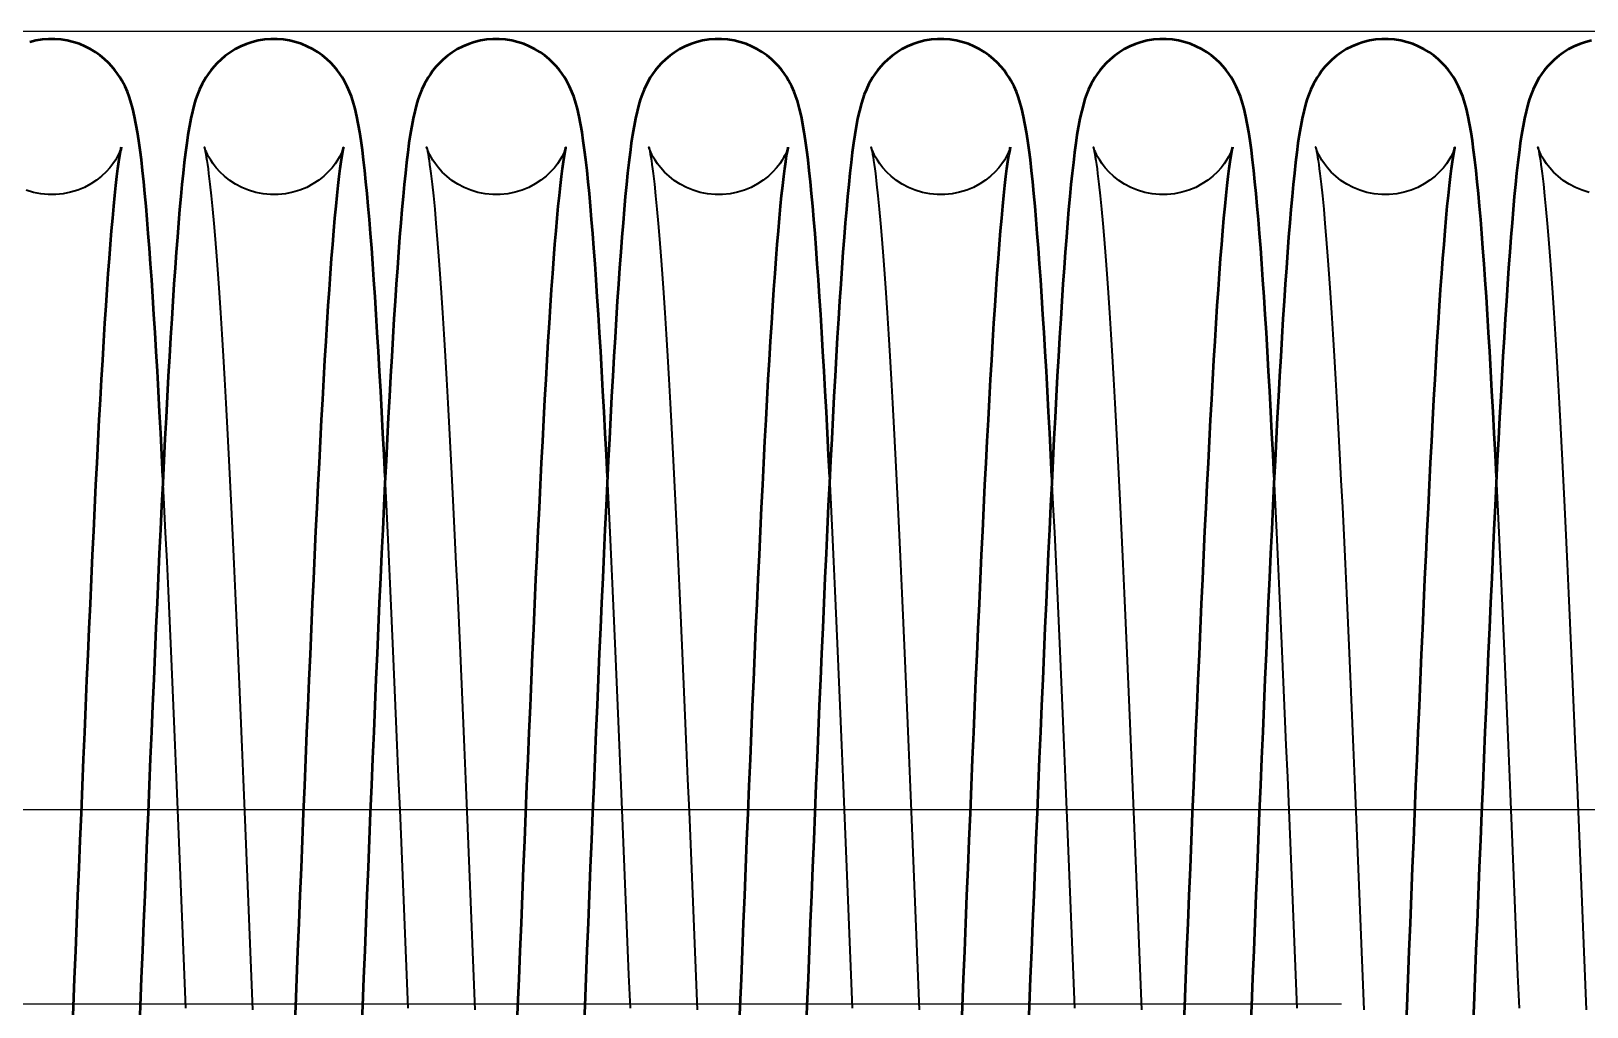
# Model space of a CAD drawing. Header units: millimetres. Extents: x 1448 to 104164, y -19509 to -89.
# Drawn here: x 3668.4 to 3748.4, y -1763.6 to -1713.4 of the extents above; entities that cross this region are included whole.
import ezdxf

# ---------------------------------------------------------------- set-up
doc = ezdxf.new("R2010")
doc.units = ezdxf.units.MM
doc.header["$LTSCALE"] = 60
doc.header["$MEASUREMENT"] = 0
doc.linetypes.add('CENTER', pattern=[2, 1.25, -0.25, 0.25, -0.25])
doc.layers.get('0').update_dxf_attribs({"linetype": 'CONTINUOUS'})
doc.layers.add('cen', color=14, linetype='CONTINUOUS')
doc.layers.add('가려진 것(ISO)', color=7, linetype='CONTINUOUS', lineweight=35)
doc.layers.add('가시적인 것(ISO)', color=7, linetype='CONTINUOUS', lineweight=50)

# ---------------------------------------------------------------- blocks, each defined once
blk = doc.blocks.new('토션스프링1234567')
at = {"layer": '가려진 것(ISO)', "flags": 128}
for points in [[(21463555.439, -50952963.042), (21463555.803, -50952962.933), (21463556.15, -50952962.79), (21463556.476, -50952962.618), (21463556.773, -50952962.424), (21463557.038, -50952962.215), (21463557.27, -50952961.997), (21463557.466, -50952961.781), (21463557.626, -50952961.577), (21463557.752, -50952961.391), (21463557.849, -50952961.228), (21463557.921, -50952961.09), (21463557.975, -50952960.978), (21463558.013, -50952960.888), (21463558.039, -50952960.819), (21463558.058, -50952960.769), (21463558.075, -50952960.715), (21463558.075, -50952960.714), (21463558.066, -50952960.754), (21463558.05, -50952960.829), (21463558.028, -50952960.936), (21463558.003, -50952961.07), (21463557.977, -50952961.228), (21463557.949, -50952961.408), (21463557.92, -50952961.61), (21463557.89, -50952961.832), (21463557.858, -50952962.074), (21463557.794, -50952962.615), (21463557.729, -50952963.225), (21463557.663, -50952963.901), (21463557.596, -50952964.643), (21463557.528, -50952965.447), (21463557.46, -50952966.312), (21463557.392, -50952967.234), (21463557.323, -50952968.211), (21463557.255, -50952969.239), (21463557.186, -50952970.323), (21463557.118, -50952971.459), (21463557.049, -50952972.645), (21463556.98, -50952973.878), (21463556.911, -50952975.155), (21463556.842, -50952976.474), (21463556.773, -50952977.832), (21463556.704, -50952979.225), (21463556.635, -50952980.658), (21463556.566, -50952982.129), (21463556.497, -50952983.633), (21463556.427, -50952985.169), (21463556.358, -50952986.732), (21463556.289, -50952988.319), (21463556.22, -50952989.926), (21463556.151, -50952991.551), (21463556.082, -50952993.196), (21463556.013, -50952994.86), (21463555.944, -50952996.54), (21463555.874, -50952998.233), (21463555.805, -50952999.935), (21463555.736, -50953001.642), (21463555.667, -50953003.351), (21463555.598, -50953005.058)], [(21463562.335, -50952960.709), (21463562.342, -50952960.734), (21463562.371, -50952960.816), (21463562.397, -50952960.885), (21463562.434, -50952960.974), (21463562.487, -50952961.086), (21463562.559, -50952961.222), (21463562.655, -50952961.383), (21463562.779, -50952961.568), (21463562.937, -50952961.771), (21463563.131, -50952961.987), (21463563.361, -50952962.205), (21463563.625, -50952962.415), (21463563.92, -50952962.609), (21463564.244, -50952962.782), (21463564.589, -50952962.926), (21463564.953, -50952963.038), (21463565.331, -50952963.114), (21463565.716, -50952963.154), (21463566.103, -50952963.155), (21463566.489, -50952963.117), (21463566.867, -50952963.042), (21463567.232, -50952962.933), (21463567.579, -50952962.79), (21463567.904, -50952962.618), (21463568.202, -50952962.424), (21463568.467, -50952962.215), (21463568.699, -50952961.997), (21463568.895, -50952961.781), (21463569.054, -50952961.577), (21463569.18, -50952961.391), (21463569.277, -50952961.228), (21463569.35, -50952961.09), (21463569.403, -50952960.978), (21463569.441, -50952960.888), (21463569.468, -50952960.819), (21463569.486, -50952960.769), (21463569.503, -50952960.715), (21463569.504, -50952960.714), (21463569.494, -50952960.754), (21463569.478, -50952960.829), (21463569.457, -50952960.936), (21463569.432, -50952961.07), (21463569.406, -50952961.228), (21463569.378, -50952961.408), (21463569.348, -50952961.61), (21463569.318, -50952961.832), (21463569.287, -50952962.074), (21463569.223, -50952962.615), (21463569.157, -50952963.225), (21463569.091, -50952963.901), (21463569.024, -50952964.643), (21463568.957, -50952965.447), (21463568.889, -50952966.312), (21463568.82, -50952967.234), (21463568.752, -50952968.211), (21463568.683, -50952969.239), (21463568.615, -50952970.323), (21463568.546, -50952971.459), (21463568.477, -50952972.645), (21463568.408, -50952973.878), (21463568.339, -50952975.155), (21463568.27, -50952976.474), (21463568.201, -50952977.832), (21463568.132, -50952979.225), (21463568.063, -50952980.658), (21463567.994, -50952982.129), (21463567.925, -50952983.633), (21463567.856, -50952985.169), (21463567.787, -50952986.732), (21463567.718, -50952988.319), (21463567.648, -50952989.926), (21463567.58, -50952991.551), (21463567.511, -50952993.196), (21463567.441, -50952994.86), (21463567.372, -50952996.54), (21463567.303, -50952998.233), (21463567.234, -50952999.935), (21463567.165, -50953001.642), (21463567.095, -50953003.351), (21463567.026, -50953005.058)], [(21463573.763, -50952960.709), (21463573.77, -50952960.734), (21463573.799, -50952960.816), (21463573.825, -50952960.885), (21463573.863, -50952960.974), (21463573.915, -50952961.086), (21463573.988, -50952961.222), (21463574.083, -50952961.383), (21463574.208, -50952961.568), (21463574.365, -50952961.771), (21463574.559, -50952961.987), (21463574.79, -50952962.205), (21463575.053, -50952962.415), (21463575.349, -50952962.609), (21463575.673, -50952962.782), (21463576.018, -50952962.926), (21463576.382, -50952963.038), (21463576.76, -50952963.114), (21463577.145, -50952963.154), (21463577.532, -50952963.155), (21463577.918, -50952963.117), (21463578.296, -50952963.042), (21463578.66, -50952962.933), (21463579.007, -50952962.79), (21463579.333, -50952962.618), (21463579.63, -50952962.424), (21463579.895, -50952962.215), (21463580.127, -50952961.997), (21463580.323, -50952961.781), (21463580.483, -50952961.577), (21463580.609, -50952961.391), (21463580.706, -50952961.228), (21463580.778, -50952961.09), (21463580.832, -50952960.978), (21463580.87, -50952960.888), (21463580.897, -50952960.819), (21463580.915, -50952960.769), (21463580.932, -50952960.715), (21463580.932, -50952960.714), (21463580.923, -50952960.754), (21463580.907, -50952960.829), (21463580.885, -50952960.936), (21463580.861, -50952961.07), (21463580.834, -50952961.228), (21463580.806, -50952961.408), (21463580.777, -50952961.61), (21463580.747, -50952961.832), (21463580.716, -50952962.074), (21463580.651, -50952962.615), (21463580.586, -50952963.225), (21463580.52, -50952963.901), (21463580.453, -50952964.643), (21463580.385, -50952965.447), (21463580.317, -50952966.312), (21463580.249, -50952967.234), (21463580.18, -50952968.211), (21463580.112, -50952969.239), (21463580.043, -50952970.323), (21463579.975, -50952971.459), (21463579.906, -50952972.645), (21463579.837, -50952973.878), (21463579.768, -50952975.155), (21463579.699, -50952976.474), (21463579.63, -50952977.832), (21463579.561, -50952979.225), (21463579.492, -50952980.658), (21463579.423, -50952982.129), (21463579.354, -50952983.633), (21463579.284, -50952985.169), (21463579.215, -50952986.732), (21463579.146, -50952988.319), (21463579.077, -50952989.926), (21463579.008, -50952991.551), (21463578.939, -50952993.196), (21463578.87, -50952994.86), (21463578.801, -50952996.54), (21463578.732, -50952998.233), (21463578.662, -50952999.935), (21463578.593, -50953001.642), (21463578.524, -50953003.351), (21463578.455, -50953005.058)], [(21463585.192, -50952960.709), (21463585.199, -50952960.734), (21463585.228, -50952960.816), (21463585.254, -50952960.885), (21463585.291, -50952960.974), (21463585.344, -50952961.086), (21463585.416, -50952961.222), (21463585.512, -50952961.383), (21463585.636, -50952961.568), (21463585.794, -50952961.771), (21463585.988, -50952961.987), (21463586.218, -50952962.205), (21463586.482, -50952962.415), (21463586.778, -50952962.609), (21463587.101, -50952962.782), (21463587.447, -50952962.926), (21463587.811, -50952963.038), (21463588.188, -50952963.114), (21463588.573, -50952963.154), (21463588.96, -50952963.155), (21463589.346, -50952963.117), (21463589.725, -50952963.042), (21463590.089, -50952962.933), (21463590.436, -50952962.79), (21463590.761, -50952962.618), (21463591.059, -50952962.424), (21463591.324, -50952962.215), (21463591.556, -50952961.997), (21463591.752, -50952961.781), (21463591.911, -50952961.577), (21463592.037, -50952961.391), (21463592.134, -50952961.228), (21463592.207, -50952961.09), (21463592.26, -50952960.978), (21463592.298, -50952960.888), (21463592.325, -50952960.819), (21463592.343, -50952960.769), (21463592.36, -50952960.715), (21463592.361, -50952960.714), (21463592.352, -50952960.754), (21463592.335, -50952960.829), (21463592.314, -50952960.936), (21463592.289, -50952961.07), (21463592.263, -50952961.228), (21463592.235, -50952961.408), (21463592.206, -50952961.61), (21463592.175, -50952961.832), (21463592.144, -50952962.074), (21463592.08, -50952962.615), (21463592.014, -50952963.225), (21463591.948, -50952963.901), (21463591.881, -50952964.643), (21463591.814, -50952965.447), (21463591.746, -50952966.312), (21463591.677, -50952967.234), (21463591.609, -50952968.211), (21463591.541, -50952969.239), (21463591.472, -50952970.323), (21463591.403, -50952971.459), (21463591.334, -50952972.645), (21463591.265, -50952973.878), (21463591.196, -50952975.155), (21463591.127, -50952976.474), (21463591.058, -50952977.832), (21463590.989, -50952979.225), (21463590.921, -50952980.658), (21463590.851, -50952982.129), (21463590.782, -50952983.633), (21463590.713, -50952985.169), (21463590.644, -50952986.732), (21463590.575, -50952988.319), (21463590.506, -50952989.926), (21463590.437, -50952991.551), (21463590.368, -50952993.196), (21463590.299, -50952994.86), (21463590.229, -50952996.54), (21463590.16, -50952998.233), (21463590.091, -50952999.935), (21463590.022, -50953001.642), (21463589.953, -50953003.351), (21463589.884, -50953005.058)], [(21463596.62, -50952960.709), (21463596.628, -50952960.734), (21463596.656, -50952960.816), (21463596.682, -50952960.885), (21463596.72, -50952960.974), (21463596.773, -50952961.086), (21463596.845, -50952961.222), (21463596.94, -50952961.383), (21463597.065, -50952961.568), (21463597.222, -50952961.771), (21463597.417, -50952961.987), (21463597.647, -50952962.205), (21463597.911, -50952962.415), (21463598.206, -50952962.609), (21463598.53, -50952962.782), (21463598.875, -50952962.926), (21463599.239, -50952963.038), (21463599.617, -50952963.114), (21463600.002, -50952963.154), (21463600.389, -50952963.155), (21463600.775, -50952963.117), (21463601.153, -50952963.042), (21463601.517, -50952962.933), (21463601.864, -50952962.79), (21463602.19, -50952962.618), (21463602.487, -50952962.424), (21463602.753, -50952962.215), (21463602.984, -50952961.997), (21463603.181, -50952961.781), (21463603.34, -50952961.577), (21463603.466, -50952961.391), (21463603.563, -50952961.228), (21463603.635, -50952961.09), (21463603.689, -50952960.978), (21463603.727, -50952960.888), (21463603.754, -50952960.819), (21463603.772, -50952960.769), (21463603.789, -50952960.715), (21463603.789, -50952960.714), (21463603.78, -50952960.754), (21463603.764, -50952960.829), (21463603.742, -50952960.936), (21463603.718, -50952961.07), (21463603.691, -50952961.228), (21463603.663, -50952961.408), (21463603.634, -50952961.61), (21463603.604, -50952961.832), (21463603.573, -50952962.074), (21463603.509, -50952962.615), (21463603.443, -50952963.225), (21463603.377, -50952963.901), (21463603.31, -50952964.643), (21463603.242, -50952965.447), (21463603.174, -50952966.312), (21463603.106, -50952967.234), (21463603.038, -50952968.211), (21463602.969, -50952969.239), (21463602.901, -50952970.323), (21463602.832, -50952971.459), (21463602.763, -50952972.645), (21463602.694, -50952973.878), (21463602.625, -50952975.155), (21463602.556, -50952976.474), (21463602.487, -50952977.832), (21463602.418, -50952979.225), (21463602.349, -50952980.658), (21463602.28, -50952982.128), (21463602.211, -50952983.633), (21463602.142, -50952985.169), (21463602.072, -50952986.732), (21463602.003, -50952988.319), (21463601.934, -50952989.926), (21463601.865, -50952991.551), (21463601.796, -50952993.196), (21463601.727, -50952994.86), (21463601.658, -50952996.54), (21463601.589, -50952998.233), (21463601.519, -50952999.935), (21463601.45, -50953001.642), (21463601.381, -50953003.351), (21463601.312, -50953005.058)], [(21463608.049, -50952960.709), (21463608.056, -50952960.734), (21463608.085, -50952960.816), (21463608.111, -50952960.885), (21463608.148, -50952960.974), (21463608.201, -50952961.086), (21463608.273, -50952961.222), (21463608.369, -50952961.383), (21463608.494, -50952961.568), (21463608.651, -50952961.771), (21463608.845, -50952961.987), (21463609.075, -50952962.205), (21463609.339, -50952962.415), (21463609.635, -50952962.609), (21463609.958, -50952962.782), (21463610.304, -50952962.926), (21463610.668, -50952963.038), (21463611.046, -50952963.114), (21463611.431, -50952963.154), (21463611.818, -50952963.155), (21463612.203, -50952963.117), (21463612.582, -50952963.042), (21463612.946, -50952962.933), (21463613.293, -50952962.79), (21463613.618, -50952962.618), (21463613.916, -50952962.424), (21463614.181, -50952962.215), (21463614.413, -50952961.997), (21463614.609, -50952961.781), (21463614.769, -50952961.577), (21463614.894, -50952961.391), (21463614.992, -50952961.228), (21463615.064, -50952961.09), (21463615.117, -50952960.978), (21463615.156, -50952960.888), (21463615.182, -50952960.819), (21463615.2, -50952960.769), (21463615.218, -50952960.715), (21463615.218, -50952960.714), (21463615.209, -50952960.754), (21463615.192, -50952960.829), (21463615.171, -50952960.936), (21463615.146, -50952961.07), (21463615.12, -50952961.228), (21463615.092, -50952961.408), (21463615.063, -50952961.61), (21463615.032, -50952961.832), (21463615.001, -50952962.074), (21463614.937, -50952962.615), (21463614.872, -50952963.225), (21463614.805, -50952963.901), (21463614.738, -50952964.643), (21463614.671, -50952965.447), (21463614.603, -50952966.312), (21463614.535, -50952967.234), (21463614.466, -50952968.211), (21463614.398, -50952969.239), (21463614.329, -50952970.323), (21463614.26, -50952971.459), (21463614.192, -50952972.645), (21463614.122, -50952973.878), (21463614.053, -50952975.155), (21463613.984, -50952976.474), (21463613.915, -50952977.832), (21463613.847, -50952979.225), (21463613.778, -50952980.658), (21463613.709, -50952982.129), (21463613.639, -50952983.633), (21463613.57, -50952985.169), (21463613.501, -50952986.732), (21463613.432, -50952988.319), (21463613.363, -50952989.926), (21463613.294, -50952991.551), (21463613.225, -50952993.196), (21463613.156, -50952994.86), (21463613.087, -50952996.54), (21463613.017, -50952998.233), (21463612.948, -50952999.935), (21463612.879, -50953001.642), (21463612.81, -50953003.351), (21463612.741, -50953005.058)], [(21463619.478, -50952960.709), (21463619.485, -50952960.734), (21463619.513, -50952960.816), (21463619.54, -50952960.884), (21463619.577, -50952960.974), (21463619.63, -50952961.086), (21463619.702, -50952961.222), (21463619.797, -50952961.383), (21463619.922, -50952961.568), (21463620.08, -50952961.771), (21463620.274, -50952961.986), (21463620.504, -50952962.204), (21463620.768, -50952962.415), (21463621.063, -50952962.609), (21463621.387, -50952962.782), (21463621.732, -50952962.926), (21463622.096, -50952963.038), (21463622.474, -50952963.114), (21463622.859, -50952963.154), (21463623.246, -50952963.155), (21463623.632, -50952963.117), (21463624.01, -50952963.043), (21463624.374, -50952962.933), (21463624.722, -50952962.79), (21463625.047, -50952962.618), (21463625.344, -50952962.424), (21463625.61, -50952962.215), (21463625.841, -50952961.997), (21463626.038, -50952961.781), (21463626.197, -50952961.577), (21463626.323, -50952961.391), (21463626.42, -50952961.228), (21463626.493, -50952961.091), (21463626.546, -50952960.978), (21463626.584, -50952960.888), (21463626.611, -50952960.819), (21463626.629, -50952960.769), (21463626.646, -50952960.715), (21463626.647, -50952960.714), (21463626.637, -50952960.754), (21463626.621, -50952960.829), (21463626.6, -50952960.936), (21463626.575, -50952961.07), (21463626.548, -50952961.228), (21463626.521, -50952961.408), (21463626.491, -50952961.61), (21463626.461, -50952961.832), (21463626.43, -50952962.074), (21463626.366, -50952962.615), (21463626.3, -50952963.225), (21463626.234, -50952963.901), (21463626.167, -50952964.643), (21463626.099, -50952965.447), (21463626.031, -50952966.312), (21463625.963, -50952967.234), (21463625.895, -50952968.21), (21463625.826, -50952969.239), (21463625.758, -50952970.323), (21463625.689, -50952971.459), (21463625.62, -50952972.645), (21463625.551, -50952973.878), (21463625.482, -50952975.155), (21463625.413, -50952976.474), (21463625.344, -50952977.832), (21463625.275, -50952979.225), (21463625.206, -50952980.658), (21463625.137, -50952982.128), (21463625.068, -50952983.633), (21463624.999, -50952985.169), (21463624.93, -50952986.731), (21463624.86, -50952988.319), (21463624.791, -50952989.926), (21463624.722, -50952991.551), (21463624.653, -50952993.196), (21463624.584, -50952994.86), (21463624.515, -50952996.54), (21463624.446, -50952998.233), (21463624.377, -50952999.935), (21463624.307, -50953001.642), (21463624.238, -50953003.351), (21463624.169, -50953005.058)], [(21463630.906, -50952960.709), (21463630.913, -50952960.734), (21463630.942, -50952960.816), (21463630.968, -50952960.885), (21463631.005, -50952960.974), (21463631.058, -50952961.086), (21463631.13, -50952961.222), (21463631.226, -50952961.383), (21463631.351, -50952961.568), (21463631.508, -50952961.771), (21463631.702, -50952961.987), (21463631.933, -50952962.205), (21463632.196, -50952962.415), (21463632.492, -50952962.61), (21463632.816, -50952962.782), (21463633.161, -50952962.926), (21463633.525, -50952963.038), (21463633.903, -50952963.114), (21463634.288, -50952963.154), (21463634.675, -50952963.155), (21463635.061, -50952963.117), (21463635.439, -50952963.042), (21463635.803, -50952962.933)], [(21463559.03, -50953004.967), (21463559.099, -50953003.26), (21463559.168, -50953001.557), (21463559.237, -50952999.854), (21463559.306, -50952998.153), (21463559.375, -50952996.459), (21463559.445, -50952994.776), (21463559.514, -50952993.106), (21463559.583, -50952991.453), (21463559.652, -50952989.821), (21463559.721, -50952988.213), (21463559.79, -50952986.627), (21463559.859, -50952985.062), (21463559.928, -50952983.522), (21463559.998, -50952982.01), (21463560.067, -50952980.53), (21463560.136, -50952979.083), (21463560.206, -50952977.675)], [(21463570.459, -50953004.967), (21463570.528, -50953003.26), (21463570.597, -50953001.557), (21463570.666, -50952999.854), (21463570.735, -50952998.153), (21463570.804, -50952996.459), (21463570.873, -50952994.776), (21463570.943, -50952993.106), (21463571.012, -50952991.453), (21463571.081, -50952989.821), (21463571.15, -50952988.213), (21463571.219, -50952986.627), (21463571.288, -50952985.062), (21463571.357, -50952983.522), (21463571.426, -50952982.01), (21463571.496, -50952980.53), (21463571.565, -50952979.083), (21463571.634, -50952977.675)], [(21463581.887, -50953004.967), (21463581.956, -50953003.26), (21463582.025, -50953001.557), (21463582.094, -50952999.854), (21463582.163, -50952998.153), (21463582.233, -50952996.459), (21463582.302, -50952994.776), (21463582.371, -50952993.106), (21463582.44, -50952991.453), (21463582.509, -50952989.821), (21463582.578, -50952988.213), (21463582.647, -50952986.627), (21463582.716, -50952985.062), (21463582.786, -50952983.522), (21463582.855, -50952982.01), (21463582.924, -50952980.53), (21463582.994, -50952979.083), (21463583.063, -50952977.675)], [(21463593.316, -50953004.967), (21463593.385, -50953003.26), (21463593.454, -50953001.557), (21463593.523, -50952999.854), (21463593.592, -50952998.153), (21463593.661, -50952996.459), (21463593.73, -50952994.776), (21463593.8, -50952993.106), (21463593.869, -50952991.453), (21463593.938, -50952989.821), (21463594.007, -50952988.213), (21463594.076, -50952986.627), (21463594.145, -50952985.062), (21463594.214, -50952983.522), (21463594.283, -50952982.01), (21463594.353, -50952980.53), (21463594.422, -50952979.083), (21463594.491, -50952977.675)], [(21463604.744, -50953004.967), (21463604.813, -50953003.26), (21463604.882, -50953001.557), (21463604.951, -50952999.854), (21463605.02, -50952998.153), (21463605.09, -50952996.459), (21463605.159, -50952994.776), (21463605.228, -50952993.106), (21463605.297, -50952991.453), (21463605.366, -50952989.821), (21463605.435, -50952988.213), (21463605.504, -50952986.627), (21463605.574, -50952985.062), (21463605.643, -50952983.522), (21463605.712, -50952982.01), (21463605.781, -50952980.53), (21463605.851, -50952979.083), (21463605.92, -50952977.675)], [(21463616.173, -50953004.967), (21463616.242, -50953003.26), (21463616.311, -50953001.557), (21463616.38, -50952999.854), (21463616.449, -50952998.153), (21463616.518, -50952996.459), (21463616.588, -50952994.776), (21463616.657, -50952993.106), (21463616.726, -50952991.453), (21463616.795, -50952989.821), (21463616.864, -50952988.213), (21463616.933, -50952986.627), (21463617.002, -50952985.062), (21463617.071, -50952983.522), (21463617.141, -50952982.01), (21463617.21, -50952980.53), (21463617.279, -50952979.083), (21463617.348, -50952977.675)], [(21463627.601, -50953004.967), (21463627.67, -50953003.26), (21463627.739, -50953001.557), (21463627.808, -50952999.854), (21463627.878, -50952998.153), (21463627.947, -50952996.459), (21463628.016, -50952994.776), (21463628.085, -50952993.106), (21463628.155, -50952991.453), (21463628.224, -50952989.821), (21463628.293, -50952988.213), (21463628.362, -50952986.627), (21463628.431, -50952985.062), (21463628.5, -50952983.522), (21463628.569, -50952982.01), (21463628.639, -50952980.53), (21463628.708, -50952979.083), (21463628.777, -50952977.675)]]:
    blk.add_lwpolyline(points, dxfattribs=at)
at = {"layer": '가시적인 것(ISO)', "flags": 128}
for points in [[(21463555.312, -50952955.243), (21463555.625, -50952955.321), (21463555.929, -50952955.422), (21463556.222, -50952955.546), (21463556.499, -50952955.688), (21463556.758, -50952955.848), (21463556.999, -50952956.022), (21463557.22, -50952956.206), (21463557.419, -50952956.396), (21463557.595, -50952956.587), (21463557.75, -50952956.776), (21463557.885, -50952956.961), (21463558.002, -50952957.138), (21463558.186, -50952957.463), (21463558.323, -50952957.751), (21463558.426, -50952958.006), (21463558.509, -50952958.238), (21463558.576, -50952958.453), (21463558.772, -50952959.252), (21463558.919, -50952960.076), (21463558.983, -50952960.519), (21463559.045, -50952960.993), (21463559.107, -50952961.504), (21463559.168, -50952962.053), (21463559.229, -50952962.637), (21463559.289, -50952963.259), (21463559.348, -50952963.916), (21463559.407, -50952964.61), (21463559.465, -50952965.341), (21463559.524, -50952966.107), (21463559.582, -50952966.912), (21463559.64, -50952967.754), (21463559.698, -50952968.633), (21463559.757, -50952969.547), (21463559.815, -50952970.496), (21463559.873, -50952971.477), (21463559.931, -50952972.49), (21463559.99, -50952973.532), (21463560.047, -50952974.604), (21463560.105, -50952975.703), (21463560.163, -50952976.828), (21463560.221, -50952977.979), (21463560.278, -50952979.16), (21463560.336, -50952980.367), (21463560.394, -50952981.599), (21463560.452, -50952982.854), (21463560.51, -50952984.13), (21463560.568, -50952985.425), (21463560.626, -50952986.737), (21463560.684, -50952988.065), (21463560.741, -50952989.407), (21463560.799, -50952990.762), (21463560.857, -50952992.132), (21463560.914, -50952993.517), (21463560.972, -50952994.914), (21463561.03, -50952996.321), (21463561.088, -50952997.736), (21463561.146, -50952999.157), (21463561.204, -50953000.582), (21463561.261, -50953002.009), (21463561.319, -50953003.435), (21463561.377, -50953004.859), (21463561.434, -50953006.284)], [(21463560.206, -50952977.675), (21463560.263, -50952976.528), (21463560.321, -50952975.411), (21463560.379, -50952974.321), (21463560.437, -50952973.258), (21463560.495, -50952972.225), (21463560.553, -50952971.222), (21463560.611, -50952970.25), (21463560.669, -50952969.312), (21463560.727, -50952968.407), (21463560.786, -50952967.539), (21463560.844, -50952966.707), (21463560.902, -50952965.913), (21463560.96, -50952965.157), (21463561.018, -50952964.437), (21463561.077, -50952963.754), (21463561.135, -50952963.107), (21463561.195, -50952962.495), (21463561.256, -50952961.919), (21463561.318, -50952961.376), (21463561.381, -50952960.868), (21463561.447, -50952960.394), (21463561.514, -50952959.952), (21463561.664, -50952959.142), (21463561.755, -50952958.749), (21463561.869, -50952958.34), (21463561.944, -50952958.116), (21463562.037, -50952957.873), (21463562.157, -50952957.6), (21463562.317, -50952957.291), (21463562.418, -50952957.124), (21463562.536, -50952956.947), (21463562.672, -50952956.762), (21463562.829, -50952956.572), (21463563.007, -50952956.38), (21463563.207, -50952956.191), (21463563.43, -50952956.008), (21463563.673, -50952955.835), (21463563.934, -50952955.676), (21463564.212, -50952955.535), (21463564.504, -50952955.414), (21463564.81, -50952955.314), (21463565.124, -50952955.238), (21463565.444, -50952955.187), (21463565.769, -50952955.162), (21463566.096, -50952955.163), (21463566.421, -50952955.19), (21463566.741, -50952955.243), (21463567.054, -50952955.321), (21463567.358, -50952955.422), (21463567.65, -50952955.546), (21463567.927, -50952955.688), (21463568.186, -50952955.848), (21463568.427, -50952956.022), (21463568.648, -50952956.206), (21463568.848, -50952956.396), (21463569.024, -50952956.587), (21463569.179, -50952956.776), (21463569.314, -50952956.961), (21463569.43, -50952957.138), (21463569.615, -50952957.463), (21463569.751, -50952957.751), (21463569.855, -50952958.006), (21463569.937, -50952958.238), (21463570.004, -50952958.453), (21463570.201, -50952959.252), (21463570.348, -50952960.076), (21463570.412, -50952960.519), (21463570.474, -50952960.993), (21463570.536, -50952961.504), (21463570.597, -50952962.053), (21463570.657, -50952962.637), (21463570.717, -50952963.259), (21463570.776, -50952963.916), (21463570.835, -50952964.61), (21463570.894, -50952965.341), (21463570.952, -50952966.107), (21463571.01, -50952966.912), (21463571.069, -50952967.754), (21463571.127, -50952968.633), (21463571.185, -50952969.547), (21463571.244, -50952970.496), (21463571.302, -50952971.477), (21463571.36, -50952972.49), (21463571.418, -50952973.532), (21463571.476, -50952974.604), (21463571.534, -50952975.703), (21463571.592, -50952976.828), (21463571.649, -50952977.979), (21463571.707, -50952979.16), (21463571.765, -50952980.367), (21463571.823, -50952981.599), (21463571.881, -50952982.854), (21463571.939, -50952984.13), (21463571.997, -50952985.425), (21463572.054, -50952986.737), (21463572.112, -50952988.065), (21463572.17, -50952989.407), (21463572.227, -50952990.762), (21463572.285, -50952992.132), (21463572.343, -50952993.517), (21463572.401, -50952994.914), (21463572.459, -50952996.321), (21463572.517, -50952997.736), (21463572.574, -50952999.157), (21463572.632, -50953000.582), (21463572.69, -50953002.009), (21463572.748, -50953003.435), (21463572.805, -50953004.859), (21463572.863, -50953006.284)], [(21463571.634, -50952977.675), (21463571.692, -50952976.528), (21463571.75, -50952975.411), (21463571.807, -50952974.321), (21463571.865, -50952973.258), (21463571.923, -50952972.225), (21463571.981, -50952971.222), (21463572.039, -50952970.25), (21463572.098, -50952969.312), (21463572.156, -50952968.407), (21463572.214, -50952967.539), (21463572.272, -50952966.707), (21463572.331, -50952965.913), (21463572.389, -50952965.157), (21463572.447, -50952964.437), (21463572.505, -50952963.754), (21463572.564, -50952963.107), (21463572.624, -50952962.495), (21463572.684, -50952961.919), (21463572.746, -50952961.376), (21463572.81, -50952960.868), (21463572.875, -50952960.394), (21463572.943, -50952959.952), (21463573.092, -50952959.142), (21463573.184, -50952958.749), (21463573.298, -50952958.34), (21463573.373, -50952958.116), (21463573.466, -50952957.873), (21463573.585, -50952957.6), (21463573.746, -50952957.291), (21463573.847, -50952957.124), (21463573.964, -50952956.947), (21463574.101, -50952956.762), (21463574.258, -50952956.572), (21463574.436, -50952956.38), (21463574.636, -50952956.191), (21463574.859, -50952956.008), (21463575.102, -50952955.835), (21463575.363, -50952955.676), (21463575.64, -50952955.535), (21463575.933, -50952955.414), (21463576.238, -50952955.314), (21463576.552, -50952955.238), (21463576.872, -50952955.187), (21463577.197, -50952955.162), (21463577.524, -50952955.163), (21463577.849, -50952955.19), (21463578.169, -50952955.243), (21463578.482, -50952955.321), (21463578.787, -50952955.422), (21463579.079, -50952955.546), (21463579.356, -50952955.688), (21463579.615, -50952955.848), (21463579.856, -50952956.022), (21463580.077, -50952956.206), (21463580.276, -50952956.396), (21463580.453, -50952956.587), (21463580.607, -50952956.776), (21463580.742, -50952956.961), (21463580.859, -50952957.138), (21463581.043, -50952957.463), (21463581.18, -50952957.751), (21463581.283, -50952958.006), (21463581.366, -50952958.238), (21463581.433, -50952958.453), (21463581.629, -50952959.252), (21463581.777, -50952960.076), (21463581.841, -50952960.519), (21463581.902, -50952960.993), (21463581.964, -50952961.504), (21463582.026, -50952962.053), (21463582.086, -50952962.637), (21463582.146, -50952963.259), (21463582.205, -50952963.916), (21463582.264, -50952964.61), (21463582.322, -50952965.341), (21463582.381, -50952966.107), (21463582.439, -50952966.912), (21463582.497, -50952967.754), (21463582.556, -50952968.633), (21463582.614, -50952969.547), (21463582.672, -50952970.496), (21463582.73, -50952971.477), (21463582.789, -50952972.49), (21463582.847, -50952973.532), (21463582.905, -50952974.604), (21463582.962, -50952975.703), (21463583.02, -50952976.828), (21463583.078, -50952977.979), (21463583.136, -50952979.16), (21463583.193, -50952980.367), (21463583.251, -50952981.599), (21463583.309, -50952982.854), (21463583.367, -50952984.13), (21463583.425, -50952985.425), (21463583.483, -50952986.737), (21463583.541, -50952988.065), (21463583.598, -50952989.407), (21463583.656, -50952990.762), (21463583.714, -50952992.132), (21463583.771, -50952993.517), (21463583.829, -50952994.914), (21463583.887, -50952996.321), (21463583.945, -50952997.736), (21463584.003, -50952999.157), (21463584.061, -50953000.582), (21463584.119, -50953002.009), (21463584.176, -50953003.435), (21463584.234, -50953004.859), (21463584.292, -50953006.284)], [(21463583.063, -50952977.675), (21463583.12, -50952976.528), (21463583.178, -50952975.411), (21463583.236, -50952974.321), (21463583.294, -50952973.258), (21463583.352, -50952972.225), (21463583.41, -50952971.222), (21463583.468, -50952970.25), (21463583.526, -50952969.312), (21463583.584, -50952968.407), (21463583.643, -50952967.539), (21463583.701, -50952966.707), (21463583.759, -50952965.913), (21463583.817, -50952965.157), (21463583.875, -50952964.437), (21463583.934, -50952963.754), (21463583.993, -50952963.107), (21463584.052, -50952962.495), (21463584.113, -50952961.919), (21463584.175, -50952961.376), (21463584.239, -50952960.868), (21463584.304, -50952960.394), (21463584.371, -50952959.952), (21463584.521, -50952959.142), (21463584.612, -50952958.749), (21463584.726, -50952958.34), (21463584.801, -50952958.116), (21463584.894, -50952957.873), (21463585.014, -50952957.6), (21463585.175, -50952957.291), (21463585.276, -50952957.124), (21463585.393, -50952956.947), (21463585.529, -50952956.762), (21463585.686, -50952956.572), (21463585.864, -50952956.38), (21463586.065, -50952956.191), (21463586.287, -50952956.008), (21463586.53, -50952955.835), (21463586.791, -50952955.676), (21463587.069, -50952955.535), (21463587.362, -50952955.414), (21463587.667, -50952955.314), (21463587.981, -50952955.238), (21463588.301, -50952955.187), (21463588.626, -50952955.162), (21463588.953, -50952955.163), (21463589.278, -50952955.19), (21463589.598, -50952955.243), (21463589.911, -50952955.321), (21463590.215, -50952955.422), (21463590.507, -50952955.546), (21463590.784, -50952955.688), (21463591.043, -50952955.848), (21463591.284, -50952956.022), (21463591.505, -50952956.206), (21463591.705, -50952956.396), (21463591.881, -50952956.587), (21463592.036, -50952956.776), (21463592.171, -50952956.961), (21463592.287, -50952957.138), (21463592.472, -50952957.463), (21463592.608, -50952957.751), (21463592.712, -50952958.006), (21463592.794, -50952958.238), (21463592.861, -50952958.453), (21463593.058, -50952959.252), (21463593.205, -50952960.076), (21463593.269, -50952960.519), (21463593.331, -50952960.993), (21463593.393, -50952961.504), (21463593.454, -50952962.053), (21463593.515, -50952962.637), (21463593.574, -50952963.259), (21463593.634, -50952963.916), (21463593.692, -50952964.61), (21463593.751, -50952965.341), (21463593.809, -50952966.107), (21463593.868, -50952966.912), (21463593.926, -50952967.754), (21463593.984, -50952968.633), (21463594.043, -50952969.547), (21463594.101, -50952970.496), (21463594.159, -50952971.477), (21463594.217, -50952972.49), (21463594.275, -50952973.532), (21463594.333, -50952974.604), (21463594.391, -50952975.703), (21463594.449, -50952976.828), (21463594.506, -50952977.979), (21463594.564, -50952979.16), (21463594.622, -50952980.367), (21463594.68, -50952981.599), (21463594.738, -50952982.854), (21463594.796, -50952984.13), (21463594.854, -50952985.425), (21463594.912, -50952986.737), (21463594.969, -50952988.065), (21463595.027, -50952989.407), (21463595.085, -50952990.762), (21463595.142, -50952992.132), (21463595.2, -50952993.517), (21463595.258, -50952994.914), (21463595.316, -50952996.321), (21463595.374, -50952997.736), (21463595.432, -50952999.157), (21463595.489, -50953000.582), (21463595.547, -50953002.009), (21463595.605, -50953003.435), (21463595.662, -50953004.859), (21463595.72, -50953006.284)], [(21463594.491, -50952977.675), (21463594.549, -50952976.528), (21463594.607, -50952975.411), (21463594.664, -50952974.321), (21463594.722, -50952973.258), (21463594.78, -50952972.225), (21463594.838, -50952971.222), (21463594.897, -50952970.25), (21463594.955, -50952969.312), (21463595.013, -50952968.407), (21463595.071, -50952967.539), (21463595.13, -50952966.707), (21463595.188, -50952965.913), (21463595.246, -50952965.157), (21463595.304, -50952964.437), (21463595.362, -50952963.754), (21463595.421, -50952963.107), (21463595.481, -50952962.495), (21463595.542, -50952961.919), (21463595.604, -50952961.376), (21463595.667, -50952960.868), (21463595.733, -50952960.394), (21463595.8, -50952959.952), (21463595.949, -50952959.142), (21463596.041, -50952958.749), (21463596.155, -50952958.34), (21463596.23, -50952958.116), (21463596.323, -50952957.873), (21463596.442, -50952957.6), (21463596.603, -50952957.291), (21463596.704, -50952957.124), (21463596.821, -50952956.947), (21463596.958, -50952956.762), (21463597.115, -50952956.572), (21463597.293, -50952956.38), (21463597.493, -50952956.191), (21463597.716, -50952956.008), (21463597.959, -50952955.835), (21463598.22, -50952955.676), (21463598.497, -50952955.535), (21463598.79, -50952955.414), (21463599.095, -50952955.314), (21463599.409, -50952955.238), (21463599.73, -50952955.187), (21463600.054, -50952955.162), (21463600.381, -50952955.163), (21463600.707, -50952955.19), (21463601.027, -50952955.243), (21463601.34, -50952955.321), (21463601.644, -50952955.422), (21463601.936, -50952955.546), (21463602.213, -50952955.688), (21463602.472, -50952955.848), (21463602.713, -50952956.022), (21463602.934, -50952956.206), (21463603.133, -50952956.396), (21463603.31, -50952956.587), (21463603.465, -50952956.776), (21463603.599, -50952956.961), (21463603.716, -50952957.138), (21463603.901, -50952957.463), (21463604.037, -50952957.751), (21463604.141, -50952958.006), (21463604.223, -50952958.238), (21463604.29, -50952958.453), (21463604.486, -50952959.252), (21463604.634, -50952960.076), (21463604.698, -50952960.519), (21463604.76, -50952960.993), (21463604.821, -50952961.504), (21463604.883, -50952962.053), (21463604.943, -50952962.637), (21463605.003, -50952963.259), (21463605.062, -50952963.916), (21463605.121, -50952964.61), (21463605.179, -50952965.341), (21463605.238, -50952966.107), (21463605.296, -50952966.912), (21463605.354, -50952967.754), (21463605.413, -50952968.633), (21463605.471, -50952969.547), (21463605.529, -50952970.496), (21463605.588, -50952971.477), (21463605.646, -50952972.49), (21463605.704, -50952973.532), (21463605.762, -50952974.604), (21463605.82, -50952975.703), (21463605.877, -50952976.828), (21463605.935, -50952977.979), (21463605.993, -50952979.16), (21463606.051, -50952980.367), (21463606.109, -50952981.599), (21463606.166, -50952982.854), (21463606.224, -50952984.13), (21463606.282, -50952985.425), (21463606.34, -50952986.737), (21463606.398, -50952988.065), (21463606.456, -50952989.407), (21463606.513, -50952990.762), (21463606.571, -50952992.132), (21463606.629, -50952993.517), (21463606.686, -50952994.914), (21463606.744, -50952996.321), (21463606.802, -50952997.736), (21463606.86, -50952999.157), (21463606.918, -50953000.582), (21463606.976, -50953002.009), (21463607.033, -50953003.435), (21463607.091, -50953004.859), (21463607.149, -50953006.284)], [(21463605.92, -50952977.675), (21463605.978, -50952976.528), (21463606.035, -50952975.411), (21463606.093, -50952974.321), (21463606.151, -50952973.258), (21463606.209, -50952972.225), (21463606.267, -50952971.222), (21463606.325, -50952970.25), (21463606.383, -50952969.312), (21463606.442, -50952968.407), (21463606.5, -50952967.539), (21463606.558, -50952966.707), (21463606.616, -50952965.913), (21463606.674, -50952965.157), (21463606.733, -50952964.437), (21463606.791, -50952963.754), (21463606.85, -50952963.107), (21463606.909, -50952962.495), (21463606.97, -50952961.919), (21463607.032, -50952961.376), (21463607.096, -50952960.868), (21463607.161, -50952960.394), (21463607.229, -50952959.952), (21463607.378, -50952959.142), (21463607.469, -50952958.749), (21463607.583, -50952958.34), (21463607.658, -50952958.116), (21463607.751, -50952957.873), (21463607.871, -50952957.6), (21463608.032, -50952957.291), (21463608.133, -50952957.124), (21463608.25, -50952956.947), (21463608.386, -50952956.762), (21463608.543, -50952956.572), (21463608.721, -50952956.38), (21463608.922, -50952956.191), (21463609.145, -50952956.008), (21463609.388, -50952955.835), (21463609.649, -50952955.676), (21463609.926, -50952955.535), (21463610.219, -50952955.414), (21463610.524, -50952955.314), (21463610.838, -50952955.238), (21463611.158, -50952955.187), (21463611.483, -50952955.162), (21463611.81, -50952955.163), (21463612.135, -50952955.19), (21463612.455, -50952955.243), (21463612.768, -50952955.321), (21463613.072, -50952955.422), (21463613.365, -50952955.546), (21463613.641, -50952955.688), (21463613.901, -50952955.848), (21463614.141, -50952956.022), (21463614.362, -50952956.206), (21463614.562, -50952956.396), (21463614.738, -50952956.587), (21463614.893, -50952956.776), (21463615.028, -50952956.961), (21463615.144, -50952957.138), (21463615.329, -50952957.463), (21463615.466, -50952957.751), (21463615.569, -50952958.006), (21463615.652, -50952958.238), (21463615.719, -50952958.453), (21463615.915, -50952959.252), (21463616.062, -50952960.076), (21463616.126, -50952960.519), (21463616.188, -50952960.993), (21463616.25, -50952961.504), (21463616.311, -50952962.053), (21463616.372, -50952962.637), (21463616.431, -50952963.259), (21463616.491, -50952963.916), (21463616.55, -50952964.61), (21463616.608, -50952965.341), (21463616.666, -50952966.107), (21463616.725, -50952966.912), (21463616.783, -50952967.754), (21463616.841, -50952968.633), (21463616.9, -50952969.547), (21463616.958, -50952970.496), (21463617.016, -50952971.477), (21463617.074, -50952972.49), (21463617.132, -50952973.532), (21463617.19, -50952974.604), (21463617.248, -50952975.703), (21463617.306, -50952976.828), (21463617.364, -50952977.979), (21463617.421, -50952979.16), (21463617.479, -50952980.367), (21463617.537, -50952981.599), (21463617.595, -50952982.854), (21463617.653, -50952984.13), (21463617.711, -50952985.425), (21463617.769, -50952986.737), (21463617.827, -50952988.065), (21463617.884, -50952989.407), (21463617.942, -50952990.762), (21463617.999, -50952992.132), (21463618.057, -50952993.517), (21463618.115, -50952994.914), (21463618.173, -50952996.321), (21463618.231, -50952997.736), (21463618.289, -50952999.157), (21463618.347, -50953000.582), (21463618.404, -50953002.009), (21463618.462, -50953003.435), (21463618.52, -50953004.859), (21463618.577, -50953006.284)], [(21463617.348, -50952977.675), (21463617.406, -50952976.528), (21463617.464, -50952975.411), (21463617.522, -50952974.321), (21463617.58, -50952973.258), (21463617.638, -50952972.225), (21463617.696, -50952971.222), (21463617.754, -50952970.25), (21463617.812, -50952969.312), (21463617.87, -50952968.407), (21463617.928, -50952967.539), (21463617.987, -50952966.707), (21463618.045, -50952965.913), (21463618.103, -50952965.157), (21463618.161, -50952964.437), (21463618.219, -50952963.754), (21463618.278, -50952963.107), (21463618.338, -50952962.495), (21463618.399, -50952961.919), (21463618.461, -50952961.376), (21463618.524, -50952960.868), (21463618.59, -50952960.394), (21463618.657, -50952959.952), (21463618.806, -50952959.142), (21463618.898, -50952958.749), (21463619.012, -50952958.34), (21463619.087, -50952958.116), (21463619.18, -50952957.873), (21463619.299, -50952957.6), (21463619.46, -50952957.291), (21463619.561, -50952957.124), (21463619.679, -50952956.947), (21463619.815, -50952956.762), (21463619.972, -50952956.572), (21463620.15, -50952956.38), (21463620.35, -50952956.191), (21463620.573, -50952956.008), (21463620.816, -50952955.835), (21463621.077, -50952955.676), (21463621.354, -50952955.535), (21463621.647, -50952955.414), (21463621.952, -50952955.314), (21463622.267, -50952955.238), (21463622.587, -50952955.187), (21463622.912, -50952955.162), (21463623.238, -50952955.163), (21463623.564, -50952955.19), (21463623.884, -50952955.243), (21463624.197, -50952955.321), (21463624.501, -50952955.422), (21463624.793, -50952955.546), (21463625.07, -50952955.688), (21463625.329, -50952955.848), (21463625.57, -50952956.022), (21463625.791, -50952956.206), (21463625.99, -50952956.396), (21463626.167, -50952956.587), (21463626.322, -50952956.776), (21463626.457, -50952956.961), (21463626.573, -50952957.138), (21463626.758, -50952957.463), (21463626.894, -50952957.751), (21463626.998, -50952958.006), (21463627.08, -50952958.238), (21463627.147, -50952958.453), (21463627.344, -50952959.252), (21463627.491, -50952960.076), (21463627.555, -50952960.519), (21463627.617, -50952960.993), (21463627.679, -50952961.504), (21463627.74, -50952962.053), (21463627.8, -50952962.637), (21463627.86, -50952963.259), (21463627.919, -50952963.916), (21463627.978, -50952964.61), (21463628.037, -50952965.341), (21463628.095, -50952966.107), (21463628.153, -50952966.912), (21463628.212, -50952967.754), (21463628.27, -50952968.633), (21463628.328, -50952969.547), (21463628.387, -50952970.496), (21463628.445, -50952971.477), (21463628.503, -50952972.49), (21463628.561, -50952973.532), (21463628.619, -50952974.604), (21463628.677, -50952975.703), (21463628.734, -50952976.828), (21463628.792, -50952977.979), (21463628.85, -50952979.16), (21463628.908, -50952980.367), (21463628.966, -50952981.599), (21463629.024, -50952982.854), (21463629.082, -50952984.13), (21463629.139, -50952985.425), (21463629.197, -50952986.737), (21463629.255, -50952988.065), (21463629.313, -50952989.407), (21463629.37, -50952990.762), (21463629.428, -50952992.132), (21463629.486, -50952993.517), (21463629.544, -50952994.914), (21463629.602, -50952996.321), (21463629.659, -50952997.736), (21463629.717, -50952999.157), (21463629.775, -50953000.582), (21463629.833, -50953002.009), (21463629.891, -50953003.435), (21463629.948, -50953004.859), (21463630.006, -50953006.284)], [(21463628.777, -50952977.675), (21463628.835, -50952976.528), (21463628.892, -50952975.411), (21463628.95, -50952974.321), (21463629.008, -50952973.258), (21463629.066, -50952972.225), (21463629.124, -50952971.222), (21463629.182, -50952970.25), (21463629.241, -50952969.312), (21463629.299, -50952968.407), (21463629.357, -50952967.539), (21463629.415, -50952966.707), (21463629.474, -50952965.913), (21463629.532, -50952965.157), (21463629.59, -50952964.437), (21463629.648, -50952963.754), (21463629.707, -50952963.107), (21463629.767, -50952962.495), (21463629.827, -50952961.919), (21463629.889, -50952961.376), (21463629.953, -50952960.868), (21463630.018, -50952960.394), (21463630.086, -50952959.952), (21463630.235, -50952959.142), (21463630.326, -50952958.749), (21463630.441, -50952958.34), (21463630.516, -50952958.116), (21463630.609, -50952957.873), (21463630.728, -50952957.6), (21463630.889, -50952957.291), (21463630.99, -50952957.124), (21463631.107, -50952956.947), (21463631.244, -50952956.762), (21463631.4, -50952956.572), (21463631.579, -50952956.38), (21463631.779, -50952956.191), (21463632.002, -50952956.008), (21463632.245, -50952955.835), (21463632.506, -50952955.676), (21463632.783, -50952955.535), (21463633.076, -50952955.414), (21463633.381, -50952955.314), (21463633.695, -50952955.238), (21463634.015, -50952955.187), (21463634.34, -50952955.162), (21463634.667, -50952955.163), (21463634.992, -50952955.19), (21463635.312, -50952955.243), (21463635.625, -50952955.321)], [(21463564.864, -50953006.309), (21463564.806, -50953004.883), (21463564.749, -50953003.459), (21463564.691, -50953002.034), (21463564.633, -50953000.608), (21463564.575, -50952999.185), (21463564.518, -50952997.765), (21463564.46, -50952996.351), (21463564.402, -50952994.946), (21463564.344, -50952993.551), (21463564.286, -50952992.169), (21463564.228, -50952990.801), (21463564.171, -50952989.45), (21463564.113, -50952988.112), (21463564.056, -50952986.789), (21463563.998, -50952985.481), (21463563.94, -50952984.191), (21463563.882, -50952982.922), (21463563.824, -50952981.674), (21463563.766, -50952980.45), (21463563.709, -50952979.251), (21463563.651, -50952978.081), (21463563.594, -50952976.939), (21463563.536, -50952975.825), (21463563.478, -50952974.738), (21463563.421, -50952973.68), (21463563.363, -50952972.653), (21463563.305, -50952971.657), (21463563.248, -50952970.696), (21463563.19, -50952969.769), (21463563.133, -50952968.88), (21463563.076, -50952968.03), (21463563.019, -50952967.219), (21463562.961, -50952966.446), (21463562.904, -50952965.712), (21463562.847, -50952965.017), (21463562.79, -50952964.365), (21463562.734, -50952963.757), (21463562.678, -50952963.195), (21463562.624, -50952962.682), (21463562.57, -50952962.218), (21463562.519, -50952961.808), (21463562.469, -50952961.451), (21463562.422, -50952961.153), (21463562.38, -50952960.921), (21463562.363, -50952960.833), (21463562.348, -50952960.766), (21463562.339, -50952960.724), (21463562.335, -50952960.709)], [(21463576.293, -50953006.309), (21463576.235, -50953004.883), (21463576.177, -50953003.459), (21463576.12, -50953002.034), (21463576.062, -50953000.608), (21463576.004, -50952999.185), (21463575.946, -50952997.765), (21463575.888, -50952996.351), (21463575.83, -50952994.946), (21463575.773, -50952993.551), (21463575.715, -50952992.169), (21463575.657, -50952990.801), (21463575.6, -50952989.45), (21463575.542, -50952988.112), (21463575.484, -50952986.789), (21463575.426, -50952985.481), (21463575.368, -50952984.192), (21463575.311, -50952982.922), (21463575.253, -50952981.674), (21463575.195, -50952980.45), (21463575.137, -50952979.252), (21463575.08, -50952978.081), (21463575.022, -50952976.939), (21463574.965, -50952975.825), (21463574.907, -50952974.738), (21463574.849, -50952973.68), (21463574.791, -50952972.653), (21463574.734, -50952971.657), (21463574.676, -50952970.696), (21463574.619, -50952969.77), (21463574.561, -50952968.88), (21463574.504, -50952968.03), (21463574.447, -50952967.219), (21463574.39, -50952966.446), (21463574.333, -50952965.712), (21463574.275, -50952965.017), (21463574.218, -50952964.365), (21463574.162, -50952963.757), (21463574.107, -50952963.195), (21463574.052, -50952962.682), (21463573.999, -50952962.218), (21463573.947, -50952961.808), (21463573.897, -50952961.451), (21463573.85, -50952961.153), (21463573.809, -50952960.921), (21463573.791, -50952960.833), (21463573.777, -50952960.766), (21463573.767, -50952960.724), (21463573.763, -50952960.709)], [(21463587.721, -50953006.309), (21463587.663, -50953004.883), (21463587.606, -50953003.459), (21463587.548, -50953002.034), (21463587.49, -50953000.608), (21463587.433, -50952999.184), (21463587.375, -50952997.765), (21463587.317, -50952996.351), (21463587.259, -50952994.946), (21463587.201, -50952993.551), (21463587.143, -50952992.169), (21463587.086, -50952990.801), (21463587.028, -50952989.45), (21463586.97, -50952988.112), (21463586.913, -50952986.789), (21463586.855, -50952985.481), (21463586.797, -50952984.191), (21463586.739, -50952982.922), (21463586.681, -50952981.674), (21463586.623, -50952980.45), (21463586.566, -50952979.251), (21463586.508, -50952978.081), (21463586.451, -50952976.939), (21463586.393, -50952975.825), (21463586.335, -50952974.738), (21463586.278, -50952973.68), (21463586.22, -50952972.653), (21463586.162, -50952971.657), (21463586.105, -50952970.696), (21463586.047, -50952969.769), (21463585.99, -50952968.88), (21463585.933, -50952968.03), (21463585.876, -50952967.219), (21463585.819, -50952966.446), (21463585.761, -50952965.711), (21463585.704, -50952965.017), (21463585.647, -50952964.365), (21463585.591, -50952963.757), (21463585.535, -50952963.195), (21463585.481, -50952962.682), (21463585.428, -50952962.218), (21463585.376, -50952961.808), (21463585.326, -50952961.451), (21463585.279, -50952961.153), (21463585.238, -50952960.921), (21463585.22, -50952960.833), (21463585.205, -50952960.766), (21463585.196, -50952960.724), (21463585.192, -50952960.709)], [(21463599.15, -50953006.31), (21463599.092, -50953004.883), (21463599.034, -50953003.459), (21463598.977, -50953002.034), (21463598.919, -50953000.608), (21463598.861, -50952999.185), (21463598.803, -50952997.765), (21463598.745, -50952996.351), (21463598.688, -50952994.946), (21463598.63, -50952993.551), (21463598.572, -50952992.169), (21463598.514, -50952990.801), (21463598.457, -50952989.45), (21463598.399, -50952988.112), (21463598.341, -50952986.789), (21463598.283, -50952985.481), (21463598.226, -50952984.192), (21463598.168, -50952982.922), (21463598.11, -50952981.674), (21463598.052, -50952980.45), (21463597.994, -50952979.252), (21463597.937, -50952978.081), (21463597.879, -50952976.94), (21463597.822, -50952975.825), (21463597.764, -50952974.738), (21463597.706, -50952973.68), (21463597.649, -50952972.653), (21463597.591, -50952971.658), (21463597.533, -50952970.696), (21463597.476, -50952969.77), (21463597.418, -50952968.88), (21463597.361, -50952968.03), (21463597.304, -50952967.219), (21463597.247, -50952966.446), (21463597.19, -50952965.712), (21463597.133, -50952965.017), (21463597.076, -50952964.365), (21463597.019, -50952963.757), (21463596.964, -50952963.195), (21463596.909, -50952962.682), (21463596.856, -50952962.218), (21463596.804, -50952961.808), (21463596.754, -50952961.451), (21463596.708, -50952961.153), (21463596.666, -50952960.921), (21463596.648, -50952960.833), (21463596.634, -50952960.766), (21463596.624, -50952960.724), (21463596.62, -50952960.709)], [(21463610.578, -50953006.309), (21463610.521, -50953004.883), (21463610.463, -50953003.459), (21463610.405, -50953002.034), (21463610.348, -50953000.608), (21463610.29, -50952999.184), (21463610.232, -50952997.765), (21463610.174, -50952996.351), (21463610.116, -50952994.946), (21463610.058, -50952993.551), (21463610, -50952992.169), (21463609.943, -50952990.801), (21463609.885, -50952989.45), (21463609.828, -50952988.112), (21463609.77, -50952986.788), (21463609.712, -50952985.481), (21463609.654, -50952984.191), (21463609.596, -50952982.922), (21463609.538, -50952981.674), (21463609.481, -50952980.45), (21463609.423, -50952979.251), (21463609.365, -50952978.081), (21463609.308, -50952976.939), (21463609.25, -50952975.825), (21463609.193, -50952974.738), (21463609.135, -50952973.68), (21463609.077, -50952972.653), (21463609.02, -50952971.657), (21463608.962, -50952970.696), (21463608.904, -50952969.769), (21463608.847, -50952968.88), (21463608.79, -50952968.03), (21463608.733, -50952967.219), (21463608.676, -50952966.446), (21463608.618, -50952965.711), (21463608.561, -50952965.017), (21463608.504, -50952964.365), (21463608.448, -50952963.757), (21463608.392, -50952963.195), (21463608.338, -50952962.682), (21463608.285, -50952962.219), (21463608.233, -50952961.808), (21463608.183, -50952961.451), (21463608.136, -50952961.153), (21463608.095, -50952960.921), (21463608.077, -50952960.833), (21463608.063, -50952960.766), (21463608.053, -50952960.724), (21463608.049, -50952960.709)], [(21463622.007, -50953006.31), (21463621.949, -50953004.884), (21463621.892, -50953003.459), (21463621.834, -50953002.034), (21463621.776, -50953000.609), (21463621.718, -50952999.185), (21463621.66, -50952997.765), (21463621.603, -50952996.352), (21463621.545, -50952994.946), (21463621.487, -50952993.552), (21463621.429, -50952992.169), (21463621.371, -50952990.801), (21463621.314, -50952989.45), (21463621.256, -50952988.112), (21463621.198, -50952986.789), (21463621.141, -50952985.482), (21463621.083, -50952984.192), (21463621.025, -50952982.922), (21463620.967, -50952981.674), (21463620.909, -50952980.45), (21463620.851, -50952979.252), (21463620.794, -50952978.081), (21463620.736, -50952976.94), (21463620.679, -50952975.825), (21463620.621, -50952974.739), (21463620.564, -50952973.681), (21463620.506, -50952972.653), (21463620.448, -50952971.658), (21463620.39, -50952970.696), (21463620.333, -50952969.77), (21463620.276, -50952968.88), (21463620.218, -50952968.03), (21463620.161, -50952967.219), (21463620.104, -50952966.446), (21463620.047, -50952965.712), (21463619.99, -50952965.017), (21463619.933, -50952964.365), (21463619.876, -50952963.757), (21463619.821, -50952963.195), (21463619.766, -50952962.682), (21463619.713, -50952962.218), (21463619.661, -50952961.808), (21463619.612, -50952961.451), (21463619.565, -50952961.153), (21463619.523, -50952960.921), (21463619.506, -50952960.833), (21463619.491, -50952960.766), (21463619.481, -50952960.724), (21463619.478, -50952960.709)], [(21463633.435, -50953006.309), (21463633.378, -50953004.883), (21463633.32, -50953003.459), (21463633.262, -50953002.033), (21463633.205, -50953000.608), (21463633.147, -50952999.184), (21463633.089, -50952997.764), (21463633.031, -50952996.35), (21463632.973, -50952994.945), (21463632.915, -50952993.55), (21463632.858, -50952992.168), (21463632.8, -50952990.801), (21463632.742, -50952989.45), (21463632.685, -50952988.112), (21463632.627, -50952986.788), (21463632.569, -50952985.48), (21463632.511, -50952984.191), (21463632.453, -50952982.921), (21463632.396, -50952981.673), (21463632.338, -50952980.449), (21463632.28, -50952979.251), (21463632.222, -50952978.081), (21463632.165, -50952976.939), (21463632.107, -50952975.825), (21463632.05, -50952974.738), (21463631.992, -50952973.68), (21463631.934, -50952972.652), (21463631.877, -50952971.657), (21463631.819, -50952970.695), (21463631.761, -50952969.769), (21463631.704, -50952968.88), (21463631.647, -50952968.029), (21463631.59, -50952967.219), (21463631.533, -50952966.446), (21463631.475, -50952965.711), (21463631.418, -50952965.017), (21463631.361, -50952964.365), (21463631.305, -50952963.757), (21463631.25, -50952963.195), (21463631.195, -50952962.682), (21463631.142, -50952962.219), (21463631.09, -50952961.808), (21463631.04, -50952961.451), (21463630.993, -50952961.153), (21463630.952, -50952960.921), (21463630.934, -50952960.833), (21463630.92, -50952960.766), (21463630.91, -50952960.724), (21463630.906, -50952960.709)]]:
    blk.add_lwpolyline(points, dxfattribs=at)

msp = doc.modelspace()

# ---------------------------------------------------------------- linework, layer by layer
at = {"color": 3}
for p, q in [((2830.755, -1713.431), (5130.755, -1713.431)), ((2630.755, -1753.431), (5402.629, -1753.431))]:
    msp.add_line(p, q, dxfattribs=at)
at = {"layer": 'cen', "linetype": 'CENTER'}
msp.add_line((2580.755, -1763.431), (5452.629, -1763.431), dxfattribs=at)

# ---------------------------------------------------------------- block references
at = {"xscale": -1}
msp.add_blockref('토션스프링1234567', (21467303.922, 50951241.322), dxfattribs=at)

doc.saveas('drawing.dxf')
